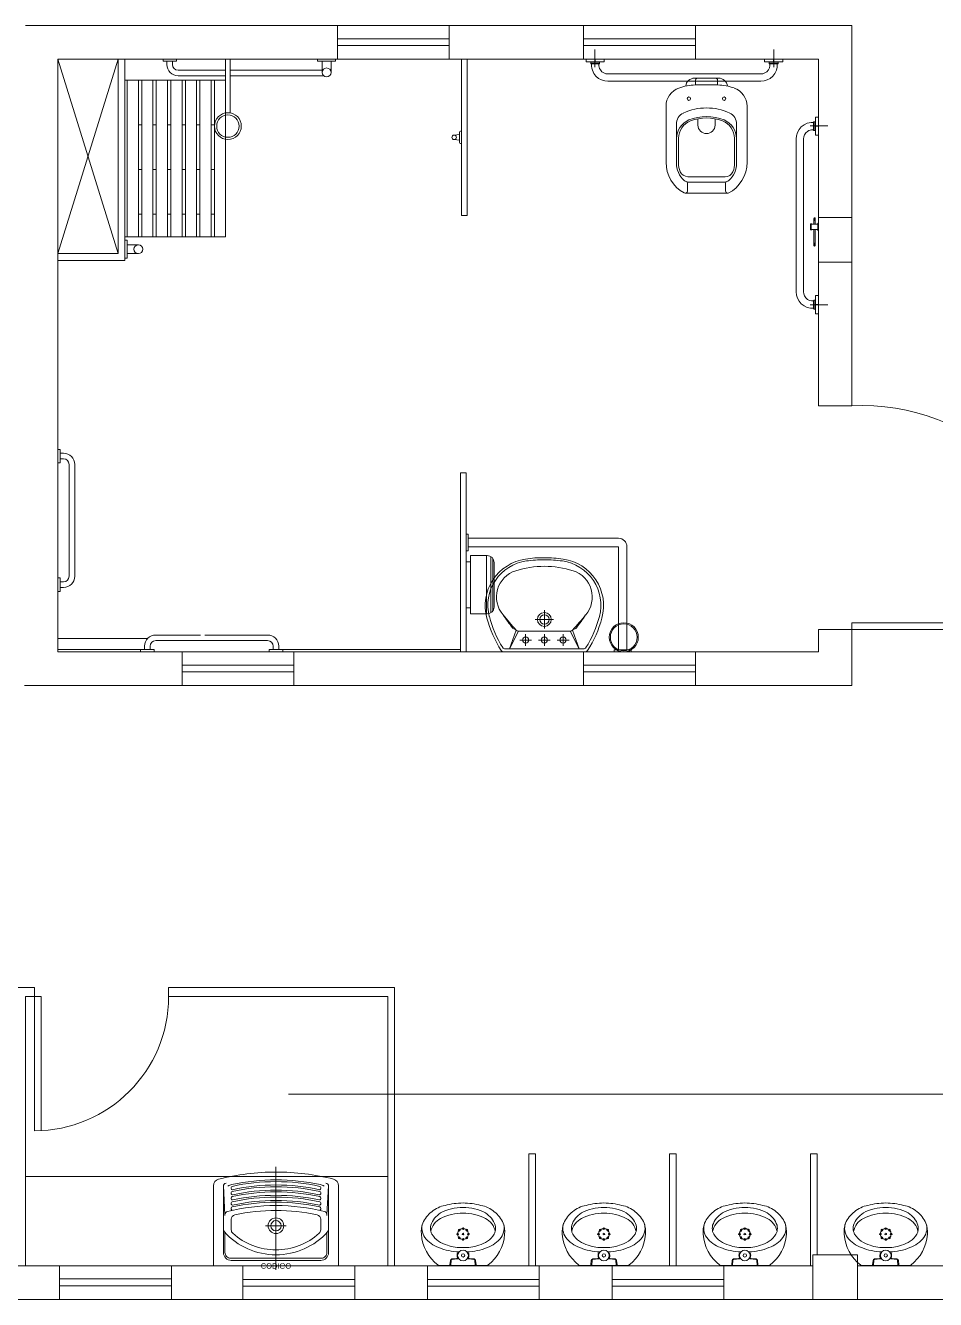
# Model space of a CAD drawing. Header units: millimetres. Extents: x 206 to 837, y 40 to 323.
# Drawn here: x 692.11 to 696.18, y 253.95 to 259.64 of the extents above; entities that cross this region are included whole.
import ezdxf
from ezdxf.enums import TextEntityAlignment as Align

# ---------------------------------------------------------------- set-up
doc = ezdxf.new("R2010")
doc.units = ezdxf.units.MM
for name, pattern in [('CONTINU', [0]), ('DASHDOT', [25.4, 12.7, -6.35, 0, -6.35]), ('HIDDEN2', [4.7625, 3.175, -1.5875])]:
    doc.linetypes.add(name, pattern=pattern)
doc.layers.add('I-ARQ', color=8, linetype='Continuous', lineweight=0)
doc.layers.add('I-LIN_CHAMADA', color=9, linetype='Continuous', lineweight=9)
doc.styles.get("Standard").update_dxf_attribs({"font": 'arial.ttf'})

msp = doc.modelspace()

# ---------------------------------------------------------------- linework, layer by layer
at = {"layer": 'I-ARQ'}
for p, q in [((692.109, 259.6424), (695.804, 259.6424)), ((693.504, 259.4924), (693.504, 259.6424)), ((694.004, 259.4924), (694.004, 259.6424)), ((694.604, 259.4924), (694.604, 259.6424)), ((695.104, 259.4924), (695.104, 259.6424)), ((695.804, 259.6424), (695.804, 258.7843)), ((692.254, 259.4924), (695.654, 259.4924)), ((692.254, 259.4924), (692.254, 256.8424)), ((692.524, 258.6224), (692.254, 259.4924)), ((692.524, 259.4924), (692.254, 258.6224)), ((692.524, 258.6224), (692.524, 259.4924)), ((692.554, 259.4924), (694.0565, 259.4924)), ((692.554, 258.5924), (692.554, 259.4924)), ((692.724, 259.4824), (692.724, 259.4924)), ((692.784, 259.4824), (692.784, 259.4924)), ((693.004, 259.4924), (693.004, 259.2516)), ((693.024, 259.4924), (693.024, 259.2516)), ((693.4153, 259.4824), (693.4153, 259.4924)), ((693.4953, 259.4824), (693.4953, 259.4924)), ((693.699, 259.4924), (693.719, 259.4924)), ((694.059, 258.7924), (694.059, 259.4924)), ((694.059, 258.7924), (694.059, 259.4924)), ((694.084, 258.7924), (694.084, 259.4924)), ((694.084, 258.7924), (694.084, 259.4924)), ((694.6551, 259.4557), (694.6551, 259.5345)), ((695.4551, 259.4557), (695.4551, 259.5345)), ((695.654, 259.4924), (695.654, 258.7843)), ((695.654, 259.4924), (695.654, 258.7843)), ((692.724, 259.4824), (692.784, 259.4824)), ((692.7415, 259.4674), (692.7415, 259.4824)), ((692.7665, 259.4824), (692.7665, 259.4674)), ((692.7915, 259.4424), (693.004, 259.4424)), ((693.024, 259.4424), (693.4353, 259.4424)), ((693.4953, 259.4824), (693.4153, 259.4824)), ((693.4353, 259.4824), (693.4353, 259.4324)), ((693.4753, 259.4824), (693.4753, 259.4324)), ((692.554, 259.3982), (693.004, 259.3982)), ((692.564, 259.3982), (692.564, 258.6982)), ((692.954, 259.3982), (692.564, 259.3982)), ((692.614, 259.3982), (692.614, 258.6982)), ((692.629, 259.3982), (692.629, 258.6982)), ((692.679, 259.3982), (692.679, 258.6982)), ((692.694, 259.3982), (692.694, 258.6982)), ((692.744, 259.3982), (692.744, 258.6982)), ((692.759, 259.3982), (692.759, 258.6982)), ((693.004, 259.4174), (692.7915, 259.4174)), ((692.809, 259.3982), (692.809, 258.6982)), ((692.824, 259.3982), (692.824, 258.6982)), ((692.874, 259.3982), (692.874, 258.6982)), ((692.889, 259.3982), (692.889, 258.6982)), ((692.939, 259.3982), (692.939, 258.6982)), ((692.954, 259.3982), (692.954, 258.6982)), ((693.004, 259.3982), (693.004, 258.6982)), ((693.4421, 259.4174), (693.024, 259.4174)), ((692.629, 259.1982), (692.614, 259.1982)), ((692.694, 259.1982), (692.679, 259.1982)), ((692.759, 259.1982), (692.744, 259.1982)), ((692.824, 259.1982), (692.809, 259.1982)), ((692.889, 259.1982), (692.874, 259.1982)), ((692.954, 259.1982), (692.939, 259.1982)), ((694.049, 259.1551), (694.0256, 259.1526)), ((694.049, 259.1548), (694.0256, 259.1523)), ((694.049, 259.1648), (694.049, 259.12)), ((694.049, 259.12), (694.049, 259.1648)), ((694.059, 259.1698), (694.054, 259.1698)), ((694.059, 259.1698), (694.054, 259.1698)), ((694.059, 259.1698), (694.059, 259.115)), ((694.059, 259.115), (694.059, 259.1698)), ((695.6173, 259.1935), (695.6961, 259.1935)), ((694.049, 259.1301), (694.0256, 259.1326)), ((694.049, 259.1297), (694.0256, 259.1323)), ((694.059, 259.115), (694.054, 259.115)), ((694.059, 259.115), (694.054, 259.115)), ((692.629, 258.9982), (692.614, 258.9982)), ((692.694, 258.9982), (692.679, 258.9982)), ((692.759, 258.9982), (692.744, 258.9982)), ((692.824, 258.9982), (692.809, 258.9982)), ((692.889, 258.9982), (692.874, 258.9982)), ((692.954, 258.9982), (692.939, 258.9982)), ((692.629, 258.7982), (692.614, 258.7982)), ((692.694, 258.7982), (692.679, 258.7982)), ((692.759, 258.7982), (692.744, 258.7982)), ((692.824, 258.7982), (692.809, 258.7982)), ((692.889, 258.7982), (692.874, 258.7982)), ((692.954, 258.7982), (692.939, 258.7982)), ((694.059, 258.7924), (694.084, 258.7924)), ((694.059, 258.7924), (694.084, 258.7924)), ((695.619, 258.7295), (695.619, 258.7554)), ((695.619, 258.7295), (695.619, 258.7554)), ((695.6226, 258.7295), (695.6226, 258.7554)), ((695.6226, 258.7295), (695.6226, 258.7554)), ((695.6226, 258.754), (695.652, 258.754)), ((695.6226, 258.754), (695.652, 258.754)), ((695.6343, 258.7802), (695.6343, 258.754)), ((695.6343, 258.7802), (695.6343, 258.754)), ((695.6403, 258.7763), (695.6343, 258.7763)), ((695.6403, 258.7763), (695.6343, 258.7763)), ((695.6403, 258.7742), (695.6343, 258.7742)), ((695.6403, 258.7742), (695.6343, 258.7742)), ((695.6403, 258.7702), (695.6343, 258.7702)), ((695.6403, 258.7702), (695.6343, 258.7702)), ((695.6403, 258.7802), (695.6403, 258.754)), ((695.6403, 258.7802), (695.6403, 258.754)), ((695.652, 258.7274), (695.652, 258.7574)), ((695.652, 258.7274), (695.652, 258.7574)), ((695.654, 258.5843), (695.654, 258.7843)), ((695.654, 258.7843), (695.804, 258.7843)), ((695.654, 258.5843), (695.654, 258.7843)), ((695.804, 258.7843), (695.804, 258.5843)), ((692.554, 258.6982), (693.004, 258.6982)), ((692.624, 258.6982), (692.954, 258.6982)), ((695.6226, 258.7309), (695.652, 258.7309)), ((695.6226, 258.7309), (695.652, 258.7309)), ((695.6343, 258.7309), (695.6343, 258.6594)), ((695.6343, 258.7309), (695.6343, 258.6594)), ((695.6403, 258.7309), (695.6403, 258.6594)), ((695.6403, 258.7309), (695.6403, 258.6594)), ((692.564, 258.6824), (692.554, 258.6824)), ((692.564, 258.6824), (692.564, 258.6024)), ((692.564, 258.6624), (692.614, 258.6624)), ((695.6403, 258.6694), (695.6343, 258.6694)), ((695.6403, 258.6694), (695.6343, 258.6694)), ((695.6403, 258.6644), (695.6343, 258.6644)), ((695.6403, 258.6644), (695.6343, 258.6644)), ((695.6403, 258.6611), (695.6343, 258.6611)), ((695.6403, 258.6611), (695.6343, 258.6611)), ((695.6402, 258.6586), (695.6344, 258.6586)), ((695.6402, 258.6586), (695.6344, 258.6586)), ((692.254, 258.6224), (692.524, 258.6224)), ((692.254, 258.5924), (692.554, 258.5924)), ((692.564, 258.6024), (692.554, 258.6024)), ((692.564, 258.6224), (692.614, 258.6224)), ((695.804, 258.5843), (695.654, 258.5843)), ((695.654, 258.5843), (695.654, 257.9424)), ((695.804, 258.5843), (695.804, 257.9424)), ((695.6173, 258.3935), (695.6961, 258.3935)), ((695.654, 257.9424), (695.804, 257.9424)), ((692.264, 257.7474), (692.254, 257.7474)), ((692.264, 257.7474), (692.264, 257.6874)), ((692.279, 257.7299), (692.264, 257.7299)), ((692.264, 257.6874), (692.254, 257.6874)), ((692.264, 257.7049), (692.279, 257.7049)), ((692.304, 257.6799), (692.304, 257.1799)), ((692.329, 257.1799), (692.329, 257.6799)), ((694.054, 257.6424), (694.054, 256.8424)), ((694.054, 257.6424), (694.079, 257.6424)), ((694.054, 257.6424), (694.054, 256.8424)), ((694.054, 257.6424), (694.079, 257.6424)), ((694.079, 257.6424), (694.079, 256.8424)), ((694.079, 257.6424), (694.079, 256.8424)), ((694.0981, 257.2724), (694.0981, 257.0124)), ((694.0981, 257.2724), (694.174, 257.2724)), ((694.1696, 257.2724), (694.1696, 257.0124)), ((694.079, 257.2454), (694.0981, 257.2454)), ((694.079, 257.0395), (694.079, 257.2454)), ((694.19, 257.2679), (694.19, 257.017)), ((694.1993, 257.2585), (694.1993, 257.0263)), ((694.204, 257.2424), (694.204, 257.0424)), ((692.264, 257.1724), (692.254, 257.1724)), ((692.264, 257.1724), (692.264, 257.1124)), ((692.264, 257.1124), (692.254, 257.1124)), ((692.279, 257.1549), (692.264, 257.1549)), ((692.264, 257.1299), (692.279, 257.1299)), ((694.079, 257.0395), (694.0981, 257.0395)), ((694.0981, 257.0124), (694.174, 257.0124)), ((695.654, 256.9424), (695.654, 256.8424)), ((695.654, 256.9424), (695.804, 256.9424)), ((696.804, 256.9724), (695.804, 256.9724)), ((695.804, 256.9724), (695.804, 256.9424)), ((695.804, 256.9424), (695.804, 256.6924)), ((695.804, 256.9424), (696.804, 256.9424)), ((692.6558, 256.9024), (692.254, 256.9024)), ((692.8915, 256.9174), (692.6915, 256.9174)), ((692.6915, 256.8924), (693.1915, 256.8924)), ((693.1915, 256.9174), (692.9115, 256.9174)), ((692.624, 256.8524), (692.254, 256.8524)), ((695.654, 256.8424), (692.254, 256.8424)), ((692.624, 256.8524), (692.684, 256.8524)), ((692.624, 256.8524), (692.624, 256.8424)), ((692.6415, 256.8674), (692.6415, 256.8524)), ((692.6665, 256.8524), (692.6665, 256.8674)), ((692.684, 256.8524), (692.684, 256.8424)), ((692.809, 256.8424), (692.809, 256.6924)), ((693.199, 256.8524), (693.259, 256.8524)), ((693.199, 256.8524), (693.199, 256.8424)), ((693.2165, 256.8674), (693.2165, 256.8524)), ((693.2415, 256.8524), (693.2415, 256.8674)), ((693.259, 256.8524), (693.259, 256.8424)), ((693.259, 256.8524), (694.054, 256.8524)), ((693.309, 256.8424), (693.309, 256.6924)), ((694.6112, 256.8424), (694.2468, 256.8424)), ((694.604, 256.8424), (694.604, 256.6924)), ((695.104, 256.8424), (695.104, 256.6924)), ((692.1043, 256.6924), (692.1343, 256.6924)), ((695.804, 256.6924), (692.109, 256.6924)), ((692.149, 255.3414), (691.929, 255.3414)), ((692.149, 255.3014), (692.149, 255.3414)), ((693.739, 255.3414), (692.749, 255.3414)), ((692.749, 255.3014), (692.749, 255.3414)), ((693.759, 255.3414), (692.749, 255.3414)), ((693.759, 254.0968), (693.759, 255.3414)), ((692.109, 254.0968), (692.109, 255.3014)), ((692.149, 255.3014), (692.109, 255.3014)), ((692.179, 255.3014), (692.149, 255.3014)), ((692.149, 255.3014), (692.149, 254.7014)), ((692.179, 254.7014), (692.179, 255.3014)), ((692.749, 255.3014), (693.729, 255.3014)), ((693.729, 254.0968), (693.729, 255.3014)), ((693.759, 254.0968), (693.759, 254.5987)), ((694.359, 254.0968), (694.359, 254.5987)), ((694.389, 254.5987), (694.359, 254.5987)), ((694.359, 254.0968), (694.359, 254.5987)), ((694.389, 254.0968), (694.389, 254.5987)), ((694.389, 254.0968), (694.389, 254.5987)), ((694.989, 254.0968), (694.989, 254.5987)), ((695.019, 254.5987), (694.989, 254.5987)), ((694.989, 254.0968), (694.989, 254.5987)), ((695.019, 254.0968), (695.019, 254.5987)), ((695.019, 254.0968), (695.019, 254.5987)), ((695.619, 254.0968), (695.619, 254.5987)), ((695.649, 254.5987), (695.619, 254.5987)), ((695.619, 254.0968), (695.619, 254.5987)), ((695.649, 254.1468), (695.649, 254.5987)), ((693.229, 254.0794), (693.229, 254.5397)), ((692.994, 254.4548), (693.001, 254.3259)), ((693.464, 254.4548), (693.457, 254.3259)), ((695.629, 253.9468), (695.629, 254.1468)), ((695.629, 254.1468), (695.829, 254.1468)), ((695.829, 254.1468), (695.829, 253.9468)), ((695.629, 254.0968), (689.684, 254.0968)), ((696.214, 254.0968), (695.829, 254.0968)), ((695.629, 253.9468), (689.684, 253.9468)), ((695.829, 253.9468), (695.629, 253.9468)), ((696.364, 253.9468), (695.829, 253.9468))]:
    msp.add_line(p, q, dxfattribs=at)
at = {"layer": 'I-ARQ', "linetype": 'HIDDEN2'}
for p, q in [((694.004, 259.5824), (693.504, 259.5824)), ((694.004, 259.5524), (693.504, 259.5524)), ((694.604, 259.5824), (695.104, 259.5824)), ((694.604, 259.5524), (695.104, 259.5524)), ((693.309, 256.7824), (692.809, 256.7824)), ((694.604, 256.7824), (695.104, 256.7824)), ((693.309, 256.7524), (692.809, 256.7524)), ((694.604, 256.7524), (695.104, 256.7524)), ((693.729, 254.4968), (692.109, 254.4968)), ((692.2615, 253.9487), (692.2615, 254.0987)), ((692.7615, 254.0987), (692.7615, 253.9487)), ((693.0815, 253.9468), (693.0815, 254.0968)), ((693.5815, 254.0968), (693.5815, 253.9468)), ((693.9065, 253.9468), (693.9065, 254.0968)), ((694.4065, 254.0968), (694.4065, 253.9468)), ((694.7315, 253.9468), (694.7315, 254.0968)), ((695.2315, 254.0968), (695.2315, 253.9468)), ((692.2615, 254.0387), (692.7615, 254.0387)), ((693.0815, 254.0368), (693.5815, 254.0368)), ((693.9065, 254.0368), (694.4065, 254.0368)), ((694.7315, 254.0368), (695.2315, 254.0368)), ((692.7615, 254.0087), (692.2615, 254.0087)), ((693.5815, 254.0068), (693.0815, 254.0068)), ((694.4065, 254.0068), (693.9065, 254.0068)), ((695.2315, 254.0068), (694.7315, 254.0068))]:
    msp.add_line(p, q, dxfattribs=at)
at = {"layer": 'I-ARQ', "linetype": 'Continuous'}
for p, q in [((695.1009, 259.4073), (695.1138, 259.4073)), ((695.1049, 259.3763), (695.1049, 259.3983)), ((695.1138, 259.4073), (695.2072, 259.4073)), ((695.2032, 259.3763), (695.2032, 259.3983)), ((694.9731, 259.0308), (694.9731, 259.2818)), ((695.335, 259.0308), (695.335, 259.2817)), ((695.1156, 259.1973), (695.1156, 259.2254)), ((695.1925, 259.1962), (695.1925, 259.2254)), ((695.0691, 258.9025), (695.0691, 258.9383)), ((695.0704, 258.9665), (695.2376, 258.9665)), ((695.0726, 258.9425), (695.2355, 258.9425)), ((695.2389, 258.9025), (695.2389, 258.9383)), ((695.0587, 258.8924), (695.2515, 258.8924)), ((694.388, 256.9873), (694.47, 256.9873)), ((694.429, 257.0283), (694.429, 256.9463)), ((694.2736, 256.855), (694.3035, 256.9391)), ((694.2736, 256.855), (694.3129, 256.9348)), ((694.3129, 256.9348), (694.5451, 256.9348)), ((694.5844, 256.855), (694.5451, 256.9348)), ((694.5844, 256.855), (694.5546, 256.9391)), ((694.3713, 256.8949), (694.3188, 256.8949)), ((694.345, 256.8687), (694.345, 256.9212)), ((694.429, 256.8949), (694.4028, 256.8949)), ((694.429, 256.8687), (694.429, 256.9212)), ((694.429, 256.8949), (694.4553, 256.8949)), ((694.4868, 256.8949), (694.5393, 256.8949)), ((694.513, 256.8687), (694.513, 256.9212)), ((694.2538, 256.855), (694.5844, 256.855)), ((694.429, 256.855), (694.2736, 256.855)), ((694.429, 256.855), (694.6043, 256.855))]:
    msp.add_line(p, q, dxfattribs=at)
at = {"layer": 'I-ARQ', "extrusion": (-2.21397e-44, -1.84636e-46, -1)}
for p, q in [((694.079, 257.3687), (694.0884, 257.3687)), ((694.0884, 257.2937), (694.0884, 257.3687)), ((694.0884, 257.3499), (694.7603, 257.3499)), ((694.079, 257.2937), (694.0884, 257.2937)), ((694.7603, 257.3124), (694.0884, 257.3124)), ((694.7603, 256.8518), (694.7603, 257.3124)), ((694.7978, 256.8518), (694.7978, 257.3124)), ((694.7415, 256.8518), (694.8165, 256.8518)), ((694.7415, 256.8424), (694.7415, 256.8518)), ((694.8165, 256.8424), (694.8165, 256.8518))]:
    msp.add_line(p, q, dxfattribs=at)
at = {"layer": 'I-ARQ', "linetype": 'CONTINU'}
for points in [[(694.6156, 259.4813), (694.6156, 259.4924)], [(694.6156, 259.4924), (694.6968, 259.4924)], [(694.6547, 259.4792), (694.6547, 259.4924)], [(694.6562, 259.4792), (694.6562, 259.4924)], [(694.6968, 259.4813), (694.6968, 259.4924)], [(695.4133, 259.4813), (695.4133, 259.4924)], [(695.4945, 259.4924), (695.4133, 259.4924)], [(695.4539, 259.4792), (695.4539, 259.4924)], [(695.4554, 259.4792), (695.4554, 259.4924)], [(695.4945, 259.4813), (695.4945, 259.4924)], [(694.6156, 259.4813), (694.6159, 259.4802)], [(694.6159, 259.4802), (694.6166, 259.4795)], [(694.6166, 259.4795), (694.6176, 259.4792)], [(694.6176, 259.4792), (694.6547, 259.4792)], [(694.6362, 259.4734), (694.6362, 259.4792)], [(694.6365, 259.4723), (694.6362, 259.4734)], [(694.676, 259.4734), (694.6362, 259.4734)], [(694.6372, 259.4716), (694.6365, 259.4723)], [(694.6382, 259.4713), (694.6372, 259.4716)], [(694.674, 259.4713), (694.6382, 259.4713)], [(694.6399, 259.4606), (694.6396, 259.4713)], [(694.6435, 259.4423), (694.6412, 259.452)], [(694.65, 259.4285), (694.6435, 259.4423)], [(694.6547, 259.4894), (694.6562, 259.4894)], [(694.6562, 259.4792), (694.6948, 259.4792)], [(694.6725, 259.4621), (694.6726, 259.4713)], [(694.675, 259.4716), (694.674, 259.4713)], [(694.6757, 259.4723), (694.675, 259.4716)], [(694.676, 259.4734), (694.6757, 259.4723)], [(694.676, 259.4734), (694.676, 259.4792)], [(694.6865, 259.4359), (694.6795, 259.4436)], [(694.695, 259.4302), (694.6865, 259.4359)], [(694.6948, 259.4792), (694.6958, 259.4795)], [(694.6958, 259.4795), (694.6966, 259.4802)], [(694.6966, 259.4802), (694.6968, 259.4813)], [(695.4136, 259.4802), (695.4133, 259.4813)], [(695.4143, 259.4795), (695.4136, 259.4802)], [(695.4153, 259.4792), (695.4143, 259.4795)], [(695.4236, 259.4359), (695.4152, 259.4302)], [(695.4539, 259.4792), (695.4153, 259.4792)], [(695.4306, 259.4436), (695.4236, 259.4359)], [(695.4354, 259.4527), (695.4306, 259.4436)], [(695.4341, 259.4734), (695.4341, 259.4792)], [(695.4344, 259.4723), (695.4341, 259.4734)], [(695.4739, 259.4734), (695.4341, 259.4734)], [(695.4351, 259.4716), (695.4344, 259.4723)], [(695.4362, 259.4713), (695.4351, 259.4716)], [(695.4376, 259.4621), (695.4354, 259.4527)], [(695.4719, 259.4713), (695.4362, 259.4713)], [(695.4376, 259.4621), (695.4376, 259.4713)], [(695.4554, 259.4894), (695.4539, 259.4894)], [(695.4925, 259.4792), (695.4554, 259.4792)], [(695.4666, 259.4423), (695.4601, 259.4285)], [(695.4701, 259.4568), (695.4666, 259.4423)], [(695.4706, 259.4713), (695.4701, 259.4568)], [(695.4729, 259.4716), (695.4719, 259.4713)], [(695.4737, 259.4723), (695.4729, 259.4716)], [(695.4739, 259.4734), (695.4737, 259.4723)], [(695.4739, 259.4734), (695.4739, 259.4792)], [(695.4935, 259.4795), (695.4925, 259.4792)], [(695.4942, 259.4802), (695.4935, 259.4795)], [(695.4945, 259.4813), (695.4942, 259.4802)], [(694.6595, 259.4161), (694.65, 259.4285)], [(694.6712, 259.406), (694.6595, 259.4161)], [(694.6846, 259.3987), (694.6712, 259.406)], [(694.6988, 259.3943), (694.6846, 259.3987)], [(694.704, 259.4269), (694.695, 259.4302)], [(694.7132, 259.3929), (694.6988, 259.3943)], [(694.7132, 259.4259), (694.704, 259.4269)], [(695.3969, 259.4259), (694.7132, 259.4259)], [(695.3969, 259.3929), (694.7132, 259.3929)], [(695.4061, 259.4269), (695.3969, 259.4259)], [(695.4114, 259.3943), (695.3969, 259.3929)], [(695.4152, 259.4302), (695.4061, 259.4269)], [(695.4255, 259.3987), (695.4114, 259.3943)], [(695.4389, 259.406), (695.4255, 259.3987)], [(695.4507, 259.4161), (695.4389, 259.406)], [(695.4601, 259.4285), (695.4507, 259.4161)], [(695.6039, 259.205), (695.6136, 259.2073)], [(695.6222, 259.2086), (695.6329, 259.2089)], [(695.6329, 259.2103), (695.6332, 259.2113)], [(695.6329, 259.1746), (695.6329, 259.2103)], [(695.6332, 259.2113), (695.6339, 259.2121)], [(695.6339, 259.2121), (695.635, 259.2123)], [(695.635, 259.2123), (695.6408, 259.2123)], [(695.635, 259.1725), (695.635, 259.2123)], [(695.6411, 259.2319), (695.6408, 259.2309)], [(695.6408, 259.2309), (695.6408, 259.1938)], [(695.6418, 259.2326), (695.6411, 259.2319)], [(695.6429, 259.2329), (695.6418, 259.2326)], [(695.6429, 259.2329), (695.654, 259.2329)], [(695.654, 259.2329), (695.654, 259.1517)], [(695.5559, 259.1498), (695.5603, 259.1639)], [(695.5603, 259.1639), (695.5676, 259.1773)], [(695.5676, 259.1773), (695.5778, 259.1891)], [(695.5778, 259.1891), (695.5901, 259.1985)], [(695.5885, 259.1445), (695.5918, 259.1536)], [(695.5901, 259.1985), (695.6039, 259.205)], [(695.5918, 259.1536), (695.5975, 259.162)], [(695.5975, 259.162), (695.6052, 259.169)], [(695.6237, 259.176), (695.6329, 259.176)], [(695.6332, 259.1735), (695.6329, 259.1746)], [(695.6339, 259.1728), (695.6332, 259.1735)], [(695.635, 259.1725), (695.6339, 259.1728)], [(695.635, 259.1725), (695.6408, 259.1725)], [(695.6408, 259.1938), (695.654, 259.1938)], [(695.6408, 259.1923), (695.654, 259.1923)], [(695.6408, 259.1923), (695.6408, 259.1537)], [(695.6408, 259.1537), (695.6411, 259.1527)], [(695.6411, 259.1527), (695.6418, 259.1519)], [(695.6418, 259.1519), (695.6429, 259.1517)], [(695.6429, 259.1517), (695.654, 259.1517)], [(695.651, 259.1938), (695.651, 259.1923)], [(695.5545, 259.1353), (695.5559, 259.1498)], [(695.5545, 258.4516), (695.5545, 259.1353)], [(695.5875, 259.1353), (695.5885, 259.1445)], [(695.5875, 258.4516), (695.5875, 259.1353)], [(695.5559, 258.4371), (695.5545, 258.4516)], [(695.5603, 258.423), (695.5559, 258.4371)], [(695.5676, 258.4096), (695.5603, 258.423)], [(695.5778, 258.3978), (695.5676, 258.4096)], [(695.5885, 258.4424), (695.5875, 258.4516)], [(695.5918, 258.4334), (695.5885, 258.4424)], [(695.5975, 258.4249), (695.5918, 258.4334)], [(695.6052, 258.4179), (695.5975, 258.4249)], [(695.6143, 258.4132), (695.6052, 258.4179)], [(695.6237, 258.4109), (695.6143, 258.4132)], [(695.6237, 258.4109), (695.6329, 258.4109)], [(695.6329, 258.4124), (695.6332, 258.4134)], [(695.6329, 258.3766), (695.6329, 258.4124)], [(695.6332, 258.4134), (695.6339, 258.4141)], [(695.6339, 258.4141), (695.635, 258.4144)], [(695.635, 258.4144), (695.6408, 258.4144)], [(695.635, 258.3746), (695.635, 258.4144)], [(695.6408, 258.4332), (695.6411, 258.4342)], [(695.6408, 258.3946), (695.6408, 258.4332)], [(695.6411, 258.4342), (695.6418, 258.435)], [(695.6418, 258.435), (695.6429, 258.4352)], [(695.6429, 258.4352), (695.654, 258.4352)], [(695.654, 258.354), (695.654, 258.4352)], [(695.5901, 258.3884), (695.5778, 258.3978)], [(695.6039, 258.3819), (695.5901, 258.3884)], [(695.6184, 258.3785), (695.6039, 258.3819)], [(695.6329, 258.378), (695.6184, 258.3785)], [(695.6332, 258.3756), (695.6329, 258.3766)], [(695.6339, 258.3749), (695.6332, 258.3756)], [(695.635, 258.3746), (695.6339, 258.3749)], [(695.635, 258.3746), (695.6408, 258.3746)], [(695.6408, 258.3946), (695.654, 258.3946)], [(695.6408, 258.3931), (695.654, 258.3931)], [(695.6408, 258.356), (695.6408, 258.3931)], [(695.6411, 258.355), (695.6408, 258.356)], [(695.6418, 258.3543), (695.6411, 258.355)], [(695.6429, 258.354), (695.6418, 258.3543)], [(695.6429, 258.354), (695.654, 258.354)], [(695.651, 258.3931), (695.651, 258.3946)]]:
    msp.add_lwpolyline(points, dxfattribs=at)
at = {"layer": 'I-ARQ', "linetype": 'Continuous'}
for points in [[(694.6399, 259.4606), (694.6412, 259.452)], [(694.6734, 259.4563), (694.6725, 259.4621)], [(694.6758, 259.4501), (694.6734, 259.4563)], [(694.6795, 259.4436), (694.6758, 259.4501)], [(695.6222, 259.2086), (695.6136, 259.2073)], [(695.6052, 259.169), (695.6117, 259.1727)], [(695.6117, 259.1727), (695.6179, 259.1751)], [(695.6179, 259.1751), (695.6237, 259.176)]]:
    msp.add_lwpolyline(points, dxfattribs=at)
at = {"layer": 'I-ARQ'}
for points in [[(692.949, 254.4553, -0.342862), (692.9716, 254.4844, -0.062239), (693.229, 254.5168, -0.062209), (693.4864, 254.4849, -0.343429), (693.509, 254.4558), (693.509, 254.1008, -0.414214), (693.505, 254.0968), (692.953, 254.0968, -0.414214), (692.949, 254.1008), (692.949, 254.4553)], [(693.0143, 254.4535, -0.116463), (693.0313, 254.4605, -0.054267), (693.229, 254.4818, -0.054267)], [(693.229, 254.4818, -0.054267), (693.4268, 254.4605, -0.116463), (693.4438, 254.4535)], [(692.994, 254.2582), (692.994, 254.4527, -0.351315), (693.0058, 254.4673, -0.351315)], [(693.4523, 254.4673, -0.351315), (693.464, 254.4527), (693.464, 254.2582)], [(693.0351, 254.3458, -0.47929), (693.029, 254.3507), (693.029, 254.3558, -0.352342), (693.033, 254.3607, -0.054267), (693.229, 254.3818, -0.054267), (693.4251, 254.3607, -0.352342), (693.429, 254.3558), (693.429, 254.3507, -0.47929), (693.423, 254.3458)], [(693.0124, 254.3405, 0.344711), (693.001, 254.3259), (693.001, 254.3222)], [(693.029, 254.3059, -0.353644), (693.0448, 254.3254, -0.053117), (693.229, 254.3448, -0.053117), (693.4132, 254.3254, -0.353644), (693.429, 254.3059)], [(693.4456, 254.3405, -0.344711), (693.457, 254.3259), (693.457, 254.3222)], [(693.9213, 254.2512, -0.234308), (693.9653, 254.3097, -0.122381), (694.0653, 254.3332)], [(694.2093, 254.2512, 0.234308), (694.1653, 254.3097, 0.122381), (694.0653, 254.3332)], [(694.5513, 254.2512, -0.234308), (694.5953, 254.3097, -0.122381), (694.6953, 254.3332)], [(694.8393, 254.2512, 0.234308), (694.7953, 254.3097, 0.122381), (694.6953, 254.3332)], [(695.1813, 254.2512, -0.234308), (695.2253, 254.3097, -0.122381), (695.3253, 254.3332)], [(695.4693, 254.2512, 0.234308), (695.4253, 254.3097, 0.122381), (695.3253, 254.3332)], [(695.8113, 254.2512, -0.234308), (695.8553, 254.3097, -0.122381), (695.9553, 254.3332)], [(696.0993, 254.2512, 0.234308), (696.0553, 254.3097, 0.122381), (695.9553, 254.3332)], [(693.464, 254.2582), (693.464, 254.1568, -0.414214), (693.429, 254.1218), (693.229, 254.1218), (693.029, 254.1218, -0.414214), (692.994, 254.1568), (692.994, 254.2582)], [(693.429, 254.3059), (693.429, 254.2577, -0.213041), (693.4224, 254.2428, -0.18486), (693.229, 254.1688, -0.18486), (693.0357, 254.2428, -0.213041), (693.029, 254.2577), (693.029, 254.3059)], [(692.9983, 254.249, 0.211535), (693.229, 254.1468, 0.216945)], [(693.001, 254.246), (693.001, 254.1568, 0.414214), (693.026, 254.1318), (693.229, 254.1318), (693.432, 254.1318, 0.414214), (693.457, 254.1568), (693.457, 254.246)], [(693.4598, 254.249, -0.211535), (693.229, 254.1468, -0.216945)], [(694.0068, 254.1012), (694.0088, 254.1217, -0.358326), (694.0153, 254.1282), (694.0383, 254.1307, 0.447938), (694.0408, 254.1342, -0.216474), (694.0418, 254.1562)], [(694.1238, 254.1012), (694.1218, 254.1217, 0.358326), (694.1153, 254.1282), (694.0923, 254.1307, -0.447938), (694.0898, 254.1342, 0.216474), (694.0888, 254.1562)], [(694.6368, 254.1012), (694.6388, 254.1217, -0.358326), (694.6453, 254.1282), (694.6683, 254.1307, 0.447938), (694.6708, 254.1342, -0.216474), (694.6718, 254.1562)], [(694.7538, 254.1012), (694.7518, 254.1217, 0.358326), (694.7453, 254.1282), (694.7223, 254.1307, -0.447938), (694.7198, 254.1342, 0.216474), (694.7188, 254.1562)], [(695.2668, 254.1012), (695.2688, 254.1217, -0.358326), (695.2753, 254.1282), (695.2983, 254.1307, 0.447938), (695.3008, 254.1342, -0.216474), (695.3018, 254.1562)], [(695.3838, 254.1012), (695.3818, 254.1217, 0.358326), (695.3753, 254.1282), (695.3523, 254.1307, -0.447938), (695.3498, 254.1342, 0.216474), (695.3488, 254.1562)], [(695.8968, 254.1012), (695.8988, 254.1217, -0.358326), (695.9053, 254.1282), (695.9283, 254.1307, 0.447938), (695.9308, 254.1342, -0.216474), (695.9318, 254.1562)], [(696.0138, 254.1012), (696.0118, 254.1217, 0.358326), (696.0053, 254.1282), (695.9823, 254.1307, -0.447938), (695.9798, 254.1342, 0.216474), (695.9788, 254.1562)], [(694.0431, 254.1346, -0.511016), (694.0393, 254.1287), (694.0163, 254.1262, 0.298443), (694.0123, 254.1232), (694.0108, 254.0987)], [(694.0875, 254.1346, 0.511016), (694.0913, 254.1287), (694.1143, 254.1262, -0.298443), (694.1183, 254.1232), (694.1198, 254.0987)], [(694.6731, 254.1346, -0.511016), (694.6693, 254.1287), (694.6463, 254.1262, 0.298443), (694.6423, 254.1232), (694.6408, 254.0987)], [(694.7175, 254.1346, 0.511016), (694.7213, 254.1287), (694.7443, 254.1262, -0.298443), (694.7483, 254.1232), (694.7498, 254.0987)], [(695.3031, 254.1346, -0.511016), (695.2993, 254.1287), (695.2763, 254.1262, 0.298443), (695.2723, 254.1232), (695.2708, 254.0987)], [(695.3475, 254.1346, 0.511016), (695.3513, 254.1287), (695.3743, 254.1262, -0.298443), (695.3783, 254.1232), (695.3798, 254.0987)], [(695.9331, 254.1346, -0.511016), (695.9293, 254.1287), (695.9063, 254.1262, 0.298443), (695.9023, 254.1232), (695.9008, 254.0987)], [(695.9775, 254.1346, 0.511016), (695.9813, 254.1287), (696.0043, 254.1262, -0.298443), (696.0083, 254.1232), (696.0098, 254.0987)]]:
    msp.add_lwpolyline(points, format="xyb", dxfattribs=at)
for points in [[(693.423, 254.4378, 0.054577), (693.229, 254.4588, 0.054577), (693.0351, 254.4378, -0.47929), (693.029, 254.4427), (693.029, 254.4478, -0.352342), (693.033, 254.4527, -0.054267), (693.229, 254.4738, -0.054267), (693.4251, 254.4527, -0.352342), (693.429, 254.4478), (693.429, 254.4427, -0.47929)], [(693.229, 254.4358, -0.054577), (693.423, 254.4148, 0.47929), (693.429, 254.4197), (693.429, 254.4248, 0.352342), (693.4251, 254.4297, 0.054267), (693.229, 254.4508, 0.054267), (693.033, 254.4297, 0.352342), (693.029, 254.4248), (693.029, 254.4197, 0.47929), (693.0351, 254.4148, -0.054577)], [(693.229, 254.4128, 0.054577), (693.0351, 254.3918, -0.47929), (693.029, 254.3967), (693.029, 254.4018, -0.352342), (693.033, 254.4067, -0.054267), (693.229, 254.4278, -0.054267), (693.4251, 254.4067, -0.352342), (693.429, 254.4018), (693.429, 254.3967, -0.47929), (693.423, 254.3918, 0.054577)], [(693.229, 254.3898, 0.054577), (693.0351, 254.3688, -0.47929), (693.029, 254.3737), (693.029, 254.3788, -0.352342), (693.033, 254.3837, -0.054267), (693.229, 254.4048, -0.054267), (693.4251, 254.3837, -0.352342), (693.429, 254.3788), (693.429, 254.3737, -0.47929), (693.423, 254.3688, 0.054577)], [(694.0653, 254.3787, -0.054423), (694.1453, 254.3677, -0.129975), (694.2053, 254.3392, -0.115349), (694.2453, 254.2887, -0.10182), (694.2513, 254.2387, -0.216856), (694.1768, 254.1002, -0.186978), (694.1738, 254.0987), (694.0653, 254.0987), (693.9568, 254.0987, -0.186978), (693.9538, 254.1002, -0.216856), (693.8793, 254.2387, -0.10182), (693.8853, 254.2887, -0.115349), (693.9253, 254.3392, -0.129975), (693.9853, 254.3677, -0.054423)], [(694.6953, 254.3787, -0.054423), (694.7753, 254.3677, -0.129975), (694.8353, 254.3392, -0.115349), (694.8753, 254.2887, -0.10182), (694.8813, 254.2387, -0.216856), (694.8068, 254.1002, -0.186978), (694.8038, 254.0987), (694.6953, 254.0987), (694.5868, 254.0987, -0.186978), (694.5838, 254.1002, -0.216856), (694.5093, 254.2387, -0.10182), (694.5153, 254.2887, -0.115349), (694.5553, 254.3392, -0.129975), (694.6153, 254.3677, -0.054423)], [(695.3253, 254.3787, -0.054423), (695.4053, 254.3677, -0.129975), (695.4653, 254.3392, -0.115349), (695.5053, 254.2887, -0.10182), (695.5113, 254.2387, -0.216856), (695.4368, 254.1002, -0.186978), (695.4338, 254.0987), (695.3253, 254.0987), (695.2168, 254.0987, -0.186978), (695.2138, 254.1002, -0.216856), (695.1393, 254.2387, -0.10182), (695.1453, 254.2887, -0.115349), (695.1853, 254.3392, -0.129975), (695.2453, 254.3677, -0.054423)], [(695.9553, 254.3787, -0.054423), (696.0353, 254.3677, -0.129975), (696.0953, 254.3392, -0.115349), (696.1353, 254.2887, -0.10182), (696.1413, 254.2387, -0.216856), (696.0668, 254.1002, -0.186978), (696.0638, 254.0987), (695.9553, 254.0987), (695.8468, 254.0987, -0.186978), (695.8438, 254.1002, -0.216856), (695.7693, 254.2387, -0.10182), (695.7753, 254.2887, -0.115349), (695.8153, 254.3392, -0.129975), (695.8753, 254.3677, -0.054423)]]:
    msp.add_lwpolyline(points, format="xyb", close=True, dxfattribs=at)
msp.add_lwpolyline([(693.2751, 254.2768), (693.229, 254.2768), (693.1829, 254.2768)], dxfattribs=at)
for centre, radius in [((693.4553, 259.4324), 0.02), ((693.014, 259.1924), 0.06), ((693.014, 259.1924), 0.05), ((694.0256, 259.1426), 0.01), ((694.0256, 259.1423), 0.01), ((695.6373, 258.7802), 0.003), ((695.6373, 258.7802), 0.003), ((692.614, 258.6424), 0.02), ((693.229, 254.2768), 0.035), ((693.229, 254.2768), 0.023), ((694.0483, 254.2566), 0.004), ((694.0653, 254.2637), 0.004), ((694.0823, 254.2566), 0.004), ((694.6783, 254.2566), 0.004), ((694.6953, 254.2637), 0.004), ((694.7123, 254.2566), 0.004), ((695.3083, 254.2566), 0.004), ((695.3253, 254.2637), 0.004), ((695.3423, 254.2566), 0.004), ((695.9383, 254.2566), 0.004), ((695.9553, 254.2637), 0.004), ((695.9723, 254.2566), 0.004), ((694.0413, 254.2397), 0.004), ((694.0483, 254.2227), 0.004), ((694.0653, 254.2397), 0.004), ((694.0653, 254.2157), 0.004), ((694.0823, 254.2227), 0.004), ((694.0893, 254.2397), 0.004), ((694.6713, 254.2397), 0.004), ((694.6783, 254.2227), 0.004), ((694.6953, 254.2397), 0.004), ((694.6953, 254.2157), 0.004), ((694.7123, 254.2227), 0.004), ((694.7193, 254.2397), 0.004), ((695.3013, 254.2397), 0.004), ((695.3083, 254.2227), 0.004), ((695.3253, 254.2397), 0.004), ((695.3253, 254.2157), 0.004), ((695.3423, 254.2227), 0.004), ((695.3493, 254.2397), 0.004), ((695.9313, 254.2397), 0.004), ((695.9383, 254.2227), 0.004), ((695.9553, 254.2397), 0.004), ((695.9553, 254.2157), 0.004), ((695.9723, 254.2227), 0.004), ((695.9793, 254.2397), 0.004), ((694.0653, 254.1437), 0.024), ((694.0653, 254.1437), 0.0075), ((694.6953, 254.1437), 0.024), ((694.6953, 254.1437), 0.0075), ((695.3253, 254.1437), 0.024), ((695.3253, 254.1437), 0.0075), ((695.9553, 254.1437), 0.024), ((695.9553, 254.1437), 0.0075)]:
    msp.add_circle(centre, radius, dxfattribs=at)
at = {"layer": 'I-ARQ', "linetype": 'Continuous'}
for centre, radius in [((694.429, 256.9873), 0.031), ((694.429, 256.9873), 0.021), ((694.345, 256.8949), 0.0137), ((694.429, 256.8949), 0.0137), ((694.513, 256.8949), 0.0137)]:
    msp.add_circle(centre, radius, dxfattribs=at)
at = {"layer": 'I-ARQ', "linetype": 'Continuous', "ltscale": 2.5}
for radius in [0.065, 0.0599]:
    msp.add_circle((694.784, 256.9074), radius, dxfattribs=at)
at = {"layer": 'I-ARQ', "linetype": 'DASHDOT'}
for centre in [(694.0653, 254.2397), (694.6953, 254.2397), (695.3253, 254.2397), (695.9553, 254.2397)]:
    msp.add_circle(centre, 0.024, dxfattribs=at)
at = {"layer": 'I-ARQ'}
for centre, radius, start, end in [((692.7915, 259.4674), 0.05, 180, 270), ((692.7915, 259.4674), 0.025, 180, 270), ((694.054, 259.1648), 0.005, 90, 180), ((694.054, 259.1648), 0.005, 90, 180), ((694.054, 259.12), 0.005, 180, 270), ((694.054, 259.12), 0.005, 180, 270), ((695.6208, 258.7549), 0.00182, 13.2763, 166.7237), ((695.6208, 258.7549), 0.00182, 13.2763, 166.7237), ((695.653, 258.7577), 0.00108, 342.7498, 197.2502), ((695.653, 258.7577), 0.00108, 342.7498, 197.2502), ((695.6208, 258.7299), 0.00182, 193.2763, 346.7237), ((695.6208, 258.7299), 0.00182, 193.2763, 346.7237), ((695.653, 258.7271), 0.00108, 162.7498, 17.2502), ((695.653, 258.7271), 0.00108, 162.7498, 17.2502), ((695.6373, 258.6594), 0.003, 180, 0), ((695.6373, 258.6594), 0.003, 180, 0), ((695.848, 256.9873), 0.9562, 359.1118, 92.6331), ((692.279, 257.6799), 0.05, 0, 90), ((692.279, 257.6799), 0.025, 0, 90), ((694.174, 257.2424), 0.03, 0, 90), ((692.279, 257.1799), 0.025, 270, 0), ((692.279, 257.1799), 0.05, 270, 0), ((694.174, 257.0424), 0.03, 270, 0), ((692.6915, 256.8674), 0.05, 90, 180), ((692.6915, 256.8674), 0.025, 90, 180), ((693.1915, 256.8674), 0.05, 0, 90), ((693.1915, 256.8674), 0.025, 0, 90), ((692.149, 255.3014), 0.6, 270, 0), ((693.228, 253.4707), 0.8962, 89.9361, 103.9214), ((693.23, 253.4707), 0.8962, 76.0786, 90.0639), ((694.0179, 254.2465), 0.1018, 121.107, 161.5734), ((694.0619, 254.1599), 0.1988, 89.0078, 119.0647), ((694.0687, 254.1599), 0.1988, 60.9353, 90.9922), ((694.1127, 254.2465), 0.1018, 18.4266, 58.893), ((694.6479, 254.2465), 0.1018, 121.107, 161.5734), ((694.6919, 254.1599), 0.1988, 89.0078, 119.0647), ((694.6987, 254.1599), 0.1988, 60.9353, 90.9922), ((694.7427, 254.2465), 0.1018, 18.4266, 58.893), ((695.2779, 254.2465), 0.1018, 121.107, 161.5734), ((695.3219, 254.1599), 0.1988, 89.0078, 119.0647), ((695.3287, 254.1599), 0.1988, 60.9353, 90.9922), ((695.3727, 254.2465), 0.1018, 18.4266, 58.893), ((695.9079, 254.2465), 0.1018, 121.107, 161.5734), ((695.9519, 254.1599), 0.1988, 89.0078, 119.0647), ((695.9587, 254.1599), 0.1988, 60.9353, 90.9922), ((696.0027, 254.2465), 0.1018, 18.4266, 58.893), ((693.0239, 254.2665), 0.031, 195.5251, 214.385), ((693.4342, 254.2665), 0.031, 325.615, 344.4749), ((693.9517, 254.2658), 0.0703, 161.03, 215.8564), ((693.9739, 254.2649), 0.0543, 165.3521, 194.6561), ((694.1567, 254.2649), 0.0543, 345.3439, 14.6479), ((694.1788, 254.2658), 0.0703, 324.1436, 18.97), ((694.5817, 254.2658), 0.0703, 161.03, 215.8564), ((694.6039, 254.2649), 0.0543, 165.3521, 194.6561), ((694.7867, 254.2649), 0.0543, 345.3439, 14.6479), ((694.8088, 254.2658), 0.0703, 324.1436, 18.97), ((695.2117, 254.2658), 0.0703, 161.03, 215.8564), ((695.2339, 254.2649), 0.0543, 165.3521, 194.6561), ((695.4167, 254.2649), 0.0543, 345.3439, 14.6479), ((695.4388, 254.2658), 0.0703, 324.1436, 18.97), ((695.8417, 254.2658), 0.0703, 161.03, 215.8564), ((695.8639, 254.2649), 0.0543, 165.3521, 194.6561), ((696.0467, 254.2649), 0.0543, 345.3439, 14.6479), ((696.0688, 254.2658), 0.0703, 324.1436, 18.97), ((694.0004, 254.3027), 0.1313, 216.4573, 250.8365), ((693.9739, 254.2649), 0.0543, 194.6561, 208.898), ((694.0224, 254.3009), 0.1145, 212.9286, 256.3109), ((694.1082, 254.3009), 0.1145, 283.6891, 327.0714), ((694.1302, 254.3027), 0.1313, 289.1635, 323.5427), ((694.1567, 254.2649), 0.0543, 331.102, 345.3439), ((694.6304, 254.3027), 0.1313, 216.4573, 250.8365), ((694.6039, 254.2649), 0.0543, 194.6561, 208.898), ((694.6524, 254.3009), 0.1145, 212.9286, 256.3109), ((694.7382, 254.3009), 0.1145, 283.6891, 327.0714), ((694.7602, 254.3027), 0.1313, 289.1635, 323.5427), ((694.7867, 254.2649), 0.0543, 331.102, 345.3439), ((695.2604, 254.3027), 0.1313, 216.4573, 250.8365), ((695.2339, 254.2649), 0.0543, 194.6561, 208.898), ((695.2824, 254.3009), 0.1145, 212.9286, 256.3109), ((695.3682, 254.3009), 0.1145, 283.6891, 327.0714), ((695.3902, 254.3027), 0.1313, 289.1635, 323.5427), ((695.4167, 254.2649), 0.0543, 331.102, 345.3439), ((695.8904, 254.3027), 0.1313, 216.4573, 250.8365), ((695.8639, 254.2649), 0.0543, 194.6561, 208.898), ((695.9124, 254.3009), 0.1145, 212.9286, 256.3109), ((695.9982, 254.3009), 0.1145, 283.6891, 327.0714), ((696.0202, 254.3027), 0.1313, 289.1635, 323.5427), ((696.0467, 254.2649), 0.0543, 331.102, 345.3439), ((694.0585, 254.4352), 0.2758, 248.4661, 267.6857), ((694.0601, 254.3738), 0.1952, 250.6112, 271.5276), ((694.0705, 254.3738), 0.1952, 268.4724, 289.3888), ((694.0721, 254.4352), 0.2758, 272.3143, 291.5339), ((694.6885, 254.4352), 0.2758, 248.4661, 267.6857), ((694.6901, 254.3738), 0.1952, 250.6112, 271.5276), ((694.7005, 254.3738), 0.1952, 268.4724, 289.3888), ((694.7021, 254.4352), 0.2758, 272.3143, 291.5339), ((695.3185, 254.4352), 0.2758, 248.4661, 267.6857), ((695.3201, 254.3738), 0.1952, 250.6112, 271.5276), ((695.3305, 254.3738), 0.1952, 268.4724, 289.3888), ((695.3321, 254.4352), 0.2758, 272.3143, 291.5339), ((695.9485, 254.4352), 0.2758, 248.4661, 267.6857), ((695.9501, 254.3738), 0.1952, 250.6112, 271.5276), ((695.9605, 254.3738), 0.1952, 268.4724, 289.3888), ((695.9621, 254.4352), 0.2758, 272.3143, 291.5339)]:
    msp.add_arc(centre, radius, start, end, dxfattribs=at)
at = {"layer": 'I-ARQ', "linetype": 'Continuous'}
for centre, radius, start, end in [((695.1009, 259.367), 0.0402, 90, 174.0043), ((695.1138, 259.3983), 0.00894, 90, 179.9998), ((695.1942, 259.3983), 0.00894, 0.0002, 90), ((695.2072, 259.367), 0.0402, 5.9912, 90), ((695.0589, 259.2818), 0.0858, 109.0855, 180.0001), ((695.1127, 259.1268), 0.2499, 92.0409, 109.1322), ((695.0754, 259.3153), 0.0076, 90, 270), ((695.0754, 259.3153), 0.0076, 270, 90), ((695.154, 257.9746), 1.4029, 87.9491, 92.0508), ((695.1954, 259.1272), 0.2495, 70.8818, 87.9732), ((695.2327, 259.3153), 0.0076, 90, 270), ((695.2327, 259.3153), 0.0076, 270, 90), ((695.2492, 259.2818), 0.0858, 359.9489, 70.9977), ((695.154, 259.0281), 0.2457, 65.0398, 114.9603), ((695.073, 259.2022), 0.0536, 114.9604, 180.906), ((695.1093, 259.1372), 0.0894, 112.2632, 180.2611), ((695.112, 259.1383), 0.0831, 110.8099, 180.2335), ((695.154, 259.0281), 0.2073, 67.7368, 112.2632), ((695.154, 259.0283), 0.2008, 69.1401, 110.8704), ((695.196, 259.1383), 0.0831, 359.7664, 69.2154), ((695.1987, 259.1372), 0.0894, 359.7772, 67.7369), ((695.2351, 259.2022), 0.0536, 359.0955, 65.0414), ((689.6094, 259.1158), 5.4106, 359.0719, 0.9061), ((695.154, 259.1973), 0.0384, 180, 0), ((700.6986, 259.1158), 5.4106, 179.0937, 180.9279), ((689.6095, 259.1158), 5.4195, 359.072, 0.2339), ((700.6986, 259.1158), 5.4195, 179.7659, 180.9278), ((695.1295, 259.0308), 0.1564, 180, 241.2627), ((695.122, 259.0265), 0.1027, 179.0541, 228.6116), ((695.1221, 259.0265), 0.0938, 179.0719, 203.7273), ((695.0703, 259.0038), 0.0373, 203.6695, 270.1398), ((695.2377, 259.0038), 0.0374, 269.9013, 336.3985), ((695.1787, 259.0308), 0.1563, 297.7697, 0.0098), ((695.186, 259.0265), 0.1028, 311.3707, 0.9282), ((695.1862, 259.0265), 0.0936, 336.2978, 0.9532), ((695.0726, 258.9704), 0.0279, 228.4991, 270), ((695.0638, 258.9383), 0.00536, 0.0029, 74.7666), ((695.2355, 258.9704), 0.0279, 270, 311.3708), ((695.2443, 258.9383), 0.00536, 105.1484, 179.9966), ((695.0591, 258.9024), 0.01, 241.1501, 0.1116), ((695.249, 258.9025), 0.01, 180.0009, 270.2078), ((694.3739, 257.0488), 0.2096, 97.945, 195.2919), ((694.3759, 257.0509), 0.1995, 97.8851, 194.7183), ((694.429, 256.8004), 0.4242, 90, 107.587), ((694.4071, 256.9763), 0.2869, 85.6149, 102.5105), ((694.429, 256.6674), 0.5866, 90, 97.8851), ((694.4381, 256.7956), 0.4669, 80.7573, 91.1173), ((694.429, 256.6674), 0.5866, 82.1149, 90), ((694.429, 256.8004), 0.4242, 72.413, 90), ((694.4821, 257.0509), 0.1995, 345.2817, 82.1149), ((694.4843, 257.0489), 0.2095, 344.6738, 82.0893), ((694.3381, 257.0873), 0.1233, 107.587, 220.5597), ((694.52, 257.0873), 0.1233, 319.4403, 72.413), ((694.7059, 257.1438), 0.5549, 195.7102, 212.1872), ((694.6714, 257.1285), 0.505, 194.7183, 211.9899), ((699.7103, 260.9145), 6.7189, 215.55971, 216.16525), ((699.349, 261.376), 6.7189, 220.55971, 221.32768), ((689.5091, 261.376), 6.7189, 318.67232, 319.44029), ((689.1477, 260.9145), 6.7189, 323.83475, 324.44029), ((694.1867, 257.1285), 0.505, 328.0101, 345.2817), ((694.2046, 257.1205), 0.4982, 326.8675, 345.2351), ((694.2971, 256.9577), 0.0137, 216.1653, 278.2711), ((694.3129, 256.9474), 0.0126, 221.3277, 270), ((694.5451, 256.9474), 0.0126, 270, 318.6723), ((694.561, 256.9577), 0.0137, 261.7289, 323.8347), ((694.2468, 256.855), 0.0126, 212.7859, 270), ((694.2538, 256.8676), 0.0126, 211.9899, 270), ((694.6043, 256.8676), 0.0126, 270, 328.0101), ((694.611, 256.8554), 0.013, 270.8805, 326.3336)]:
    msp.add_arc(centre, radius, start, end, dxfattribs=at)
at = {"layer": 'I-ARQ', "extrusion": (-2.21397e-44, -1.84636e-46, -1)}
msp.add_ellipse((694.7603, 257.3124), major_axis=(-0.0265, 0.0265), ratio=1, start_param=0.785398, end_param=2.356194, dxfattribs=at)
at = {"layer": 'I-LIN_CHAMADA'}
msp.add_line((699.7842, 254.8653), (693.2847, 254.8653), dxfattribs=at)

# ---------------------------------------------------------------- texts
at = {"layer": 'I-ARQ', "text_generation_flag": 4, "flags": 3}
msp.add_attdef('CODIGO', text='TQ-11-S', height=0.024, dxfattribs=at).set_placement((693.229, 254.0968), align=Align.MIDDLE)

doc.saveas('drawing.dxf')
